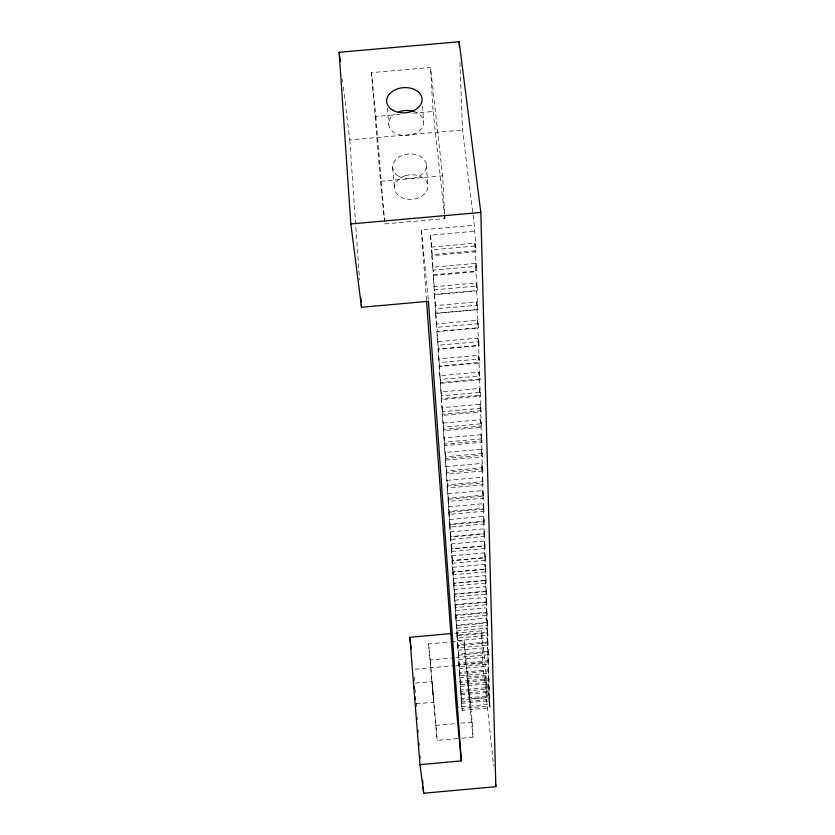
<?xml version="1.0" encoding="UTF-8"?>
<svg xmlns="http://www.w3.org/2000/svg" width="835" height="835" viewBox="0 0 835 835"><rect width="100%" height="100%" fill="white"/><g stroke="black" fill="none" stroke-linecap="round" stroke-linejoin="round"><path stroke-width="0.63" stroke-dasharray="4.17 3.13" d="M467.6 678.385L469.458 698.968L487.296 697.35L486.721 687.821L485.427 676.767L467.6 678.385L469.458 698.968M485.427 676.767L487.296 697.35M445.827 466.629L481.774 463.404L482.849 470.971L446.673 474.217L445.295 458.488L481.524 455.242L481.336 449.24L444.898 452.497L445.744 460.095L482.411 456.808L482.306 453.478L480.877 434.68L443.938 437.989L444.794 445.587L481.962 442.258L481.858 438.834L480.407 419.713L442.957 423.063L443.813 430.672L481.513 427.301L481.398 423.773L479.916 404.317L441.945 407.71L441.339 398.619L479.634 395.195L479.426 388.484L440.901 391.918L440.285 382.566L479.133 379.1L478.914 372.18L439.826 375.666L440.556 383.307L480.052 379.779L478.382 355.397L438.719 358.935L439.45 366.565L479.54 362.995L477.839 338.112L437.582 341.703L436.903 331.474L477.516 327.863L477.286 320.296L436.413 323.938L435.713 313.396L476.952 309.733L476.702 301.936L435.202 305.62L435.933 313.219L477.902 309.482L476.107 282.981L433.95 286.729L433.208 275.508L475.752 271.74L475.491 263.432L432.666 267.231L431.904 255.646L475.125 251.815L474.864 243.246L431.34 247.097L432.081 254.612L476.107 250.709L474.29 225.21L462.486 130.02L459.834 59.922M446.673 474.217L446.454 470.971L482.745 467.725L481.524 455.242M481.962 469.26L483.267 484.749L447.57 487.953L446.214 472.464L481.962 469.26L481.774 463.404M446.735 480.386L482.212 477.202L483.267 484.749M447.57 487.953L447.362 484.801L483.173 481.586M482.39 482.901L483.674 498.171L448.447 501.334L447.111 486.064L482.39 482.901L482.212 477.202M447.623 493.777L482.63 490.636L483.674 498.171M448.447 501.334L448.249 498.255L483.58 495.092M482.807 496.178L484.081 511.239L449.199 514.37L447.988 499.309L482.807 496.178L482.63 490.636M448.489 506.824L483.048 503.724L484.081 511.239M449.199 514.37L449.011 511.375L483.987 508.233M483.214 509.131L484.467 523.973L450.086 527.062L448.844 512.21L483.214 509.131L483.048 503.724M449.324 519.537L483.444 516.468L484.467 523.973M450.086 527.062L449.898 524.15L484.383 521.05M483.611 521.739L484.853 536.383L450.91 539.431L449.668 524.798L483.611 521.739L483.444 516.468M450.148 531.937L483.841 528.91L484.853 536.383M450.91 539.431L450.723 536.592L484.759 533.534M483.997 534.045L485.218 548.48L451.745 551.497L450.483 537.062L483.997 534.045L483.841 528.91M450.942 544.023L484.216 541.028L485.218 548.48M451.745 551.497L451.568 548.72L485.135 545.704M484.373 546.038L485.584 560.285L452.518 563.26L451.276 549.023L484.373 546.038L484.216 541.028M451.725 555.818L484.592 552.853L485.584 560.285M452.518 563.26L452.34 560.556L485.5 557.571M484.738 557.738L485.939 571.798L453.28 574.741L452.038 560.692L484.738 557.738L484.592 552.853M452.476 567.32L484.947 564.387L485.939 571.798M485.104 569.167L486.283 583.039L454.01 585.94L452.789 572.079L485.104 569.167L484.947 564.387M453.28 574.741L453.102 572.1L485.855 569.157M453.217 578.551L485.302 575.649L486.283 583.039M485.448 580.315L486.617 594.009L454.731 596.879L453.53 583.185L485.448 580.315L485.302 575.649M454.01 585.94L453.843 583.373L486.2 580.45M453.948 589.51L485.646 586.65L486.617 594.009M485.793 591.201L486.941 604.717L455.43 607.556L454.24 594.04L485.793 591.201L485.646 586.65M454.731 596.879L454.564 594.374L486.534 591.483M454.647 600.219L485.991 597.39L486.941 604.717M486.127 601.826L487.264 615.176L456.035 617.994L454.939 604.644L486.127 601.826L485.991 597.39M455.43 607.556L455.273 605.104L486.868 602.254M455.346 610.677L486.314 607.88L487.264 615.176M456.014 620.896L486.638 618.13L487.88 635.383L457.444 638.138L455.628 614.998L486.45 612.212L486.314 607.88M456.035 617.994L455.868 615.604L487.191 612.775M486.774 622.367L456.296 625.123L457.444 638.138M487.504 623.046L487.577 625.394L456.703 628.191L456.547 625.843L487.504 623.046L486.45 612.212M456.672 630.884L486.951 628.139L487.88 635.383M454.626 633.243L481.492 630.822L489.352 704.291L456.234 707.308M487.087 632.293L488.183 645.152L458.081 647.876L456.954 635.017L487.087 632.293L486.951 628.139M457.288 635.852L487.807 633.087M457.319 640.643L487.264 637.94L488.183 645.152M457.663 738.547L437.164 740.405L428.595 643.931L450.138 641.979M451.401 641.865L464.072 640.716L472.224 722.118L473.038 737.148L458.947 738.432M457.59 644.693L458.707 657.395L457.59 644.693L487.389 641.99L487.264 637.94M458.081 647.876L457.935 645.643L488.11 642.908M457.956 650.194L487.567 647.511L488.475 654.703L454.699 657.75M487.692 651.477L488.757 664.034L459.313 666.706L458.217 654.149L487.692 651.477L487.567 647.511M458.561 655.204L488.402 652.5L487.389 641.99M428.595 643.931L430.192 659.974L453.405 657.876M458.572 659.535L487.859 656.884L488.757 664.034M487.89 660.767L488.945 673.177L459.918 675.807L458.822 663.408L487.89 660.767L487.859 656.884M459.313 666.706L459.177 664.566L488.694 661.894M414.995 669.221L454.605 665.631M455.879 665.516L482.714 663.084L481.492 630.822M459.166 668.668L488.058 666.059L488.945 673.177M488.183 669.847L489.237 682.122L460.502 684.721L459.417 672.457L488.183 669.847L488.058 666.059M459.918 675.807L459.772 673.72L488.882 671.079M459.761 677.613L488.35 675.024L489.237 682.122M415.371 683.114L431.935 681.61L432.843 691.119M488.465 678.74L489.498 690.869L460.972 693.457L460.002 681.318L488.465 678.74L488.35 675.024M460.502 684.721L460.367 682.675L489.174 680.066M460.336 686.37L488.632 683.802L489.498 690.869M488.736 687.445L489.769 699.427L461.63 701.984L460.576 689.992L488.736 687.445L488.632 683.802M460.972 693.457L460.836 691.443L489.435 688.854M460.91 694.939L488.892 692.403L489.769 699.427M489.039 695.962L490.051 707.809L462.183 710.345L461.139 698.488L489.039 695.962L488.892 692.403M415.934 703.822L433.783 702.204L431.935 681.61M461.63 701.984L461.505 700.022L489.707 697.455M461.463 703.331L489.185 700.816L490.051 707.809M462.183 710.345L462.058 708.414L489.988 705.888M435.651 725.448L455.827 723.611M460.868 723.152L472.224 722.118M444.637 213.384L442.602 175.809L430.516 67.458L371.46 72.635L375.844 116.514L400.017 114.395M412.73 113.268L433.083 111.483L430.516 67.458M343.362 87.08L349.74 139.946L462.486 130.02M371.46 72.635L380.478 181.299L442.602 175.809M384.789 223.895L444.919 218.572L444.711 214.689M426.476 300.141L421.351 229.896L474.29 225.21M431.34 247.097L430.547 235.136L474.489 231.243M432.081 254.612L431.768 249.842L475.96 245.928M476.576 266.302L476.722 270.937L433.563 274.767L433.261 270.143L476.576 266.302L475.125 251.815M477.182 286.029L477.317 290.517L434.847 294.285L434.555 289.818L477.182 286.029L475.752 271.74M435.202 305.62L434.482 294.755L476.357 291.029M435.933 313.219L435.651 308.877L477.766 305.14M478.34 323.656L478.465 327.873L437.3 331.537L437.018 327.33L478.34 323.656L476.952 309.733M478.883 341.609L479.008 345.7L438.469 349.312L438.198 345.231L478.883 341.609L477.516 327.863M438.719 358.935L438.062 349.02L478.069 345.45M439.45 366.565L439.189 362.609L479.415 359.029M439.826 375.666L439.189 366.033L478.612 362.526M440.556 383.307L440.306 379.466L479.937 375.927M480.438 392.335L480.553 396.082L441.767 399.548L441.517 395.821L480.438 392.335L479.133 379.1M480.929 408.284L481.033 411.916L442.8 415.329L442.56 411.707L480.929 408.284L479.634 395.195M442.957 423.063L442.373 414.223L480.125 410.851M443.813 430.672L443.583 427.155L481.398 423.773M443.938 437.989L443.375 429.388L480.605 426.059M444.794 445.587L444.564 442.164L481.858 438.834M444.898 452.497L444.345 444.136L481.064 440.849M445.744 460.095L445.525 456.766L482.306 453.478M433.783 702.204L432.874 692.706M474.864 243.246L476.107 250.709M475.491 263.432L476.722 270.937M476.107 282.981L477.317 290.517M476.702 301.936L477.902 309.482M477.286 320.296L478.465 327.873M477.839 338.112L479.008 345.7M478.382 355.397L479.54 362.995M478.914 372.18L480.052 379.779M479.426 388.484L480.553 396.082M479.916 404.317L481.033 411.916M480.407 419.713L481.513 427.301M480.877 434.68L481.962 442.258M481.336 449.24L482.411 456.808M486.638 618.13L487.577 625.394M432.666 267.231L433.563 274.767M342.423 79.346L342.736 81.924M433.95 286.729L434.847 294.285M436.413 323.938L437.3 331.537M437.582 341.703L438.469 349.312M440.901 391.918L441.767 399.548M441.945 407.71L442.8 415.329M433.083 111.483L444.345 213.416M444.491 214.699L444.919 218.572M482.714 663.084L493.652 766.071M380.478 181.299L384.528 221.306M473.038 737.148L465.011 656.821L464.072 640.716M421.351 229.896L428.324 300.036M431.904 255.646L433.261 270.143M433.208 275.508L434.555 289.818M435.713 313.396L437.018 327.33M436.903 331.474L438.198 345.231M440.285 382.566L441.517 395.821M441.339 398.619L442.56 411.707M442.373 414.223L443.583 427.155M443.375 429.388L444.564 442.164M444.345 444.136L445.525 456.766M445.295 458.488L446.454 470.971M446.214 472.464L447.362 484.801M447.111 486.064L448.249 498.255M450.483 537.062L451.568 548.72M451.276 549.023L452.34 560.556M452.038 560.692L453.102 572.1M452.789 572.079L453.843 583.373M453.53 583.185L454.564 594.374M454.24 594.04L455.273 605.104M456.954 635.017L457.935 645.643M458.217 654.149L459.177 664.566M458.822 663.408L459.772 673.72M459.417 672.457L460.367 682.675M460.576 689.992L461.505 700.022M461.139 698.488L462.058 708.414M387.231 108.028L388.724 124.446M392.68 167.783L394.558 188.449M449.668 524.798L450.723 536.592M448.844 512.21L449.898 524.15M430.192 659.974L437.164 740.405M447.988 499.309L449.011 511.375M454.939 604.644L455.868 615.604M455.628 614.998L456.547 625.843M430.547 235.136L431.768 249.842M434.482 294.755L435.651 308.877M438.062 349.02L439.189 362.609M439.189 366.033L440.306 379.466M460.002 681.318L460.836 691.443M375.844 116.514L384.58 221.306M414.337 677.081L414.651 680.953M415.371 689.992L415.579 692.57M416.414 702.893L416.717 706.765M417.552 717.098L417.761 719.676M418.586 729.999L418.794 732.587M419.619 742.91L419.828 745.488M420.663 755.821L420.861 758.399M349.74 139.946L359.582 280.028M422.541 106.202L423.543 121.388M426.393 164.808L427.76 185.516M489.185 700.816L489.352 704.291M482.745 467.725L482.849 470.971M488.402 652.5L488.475 654.703M413.753 111.41A17.472 12.525 -4.5 0 1 420.694 129.362A17.472 12.525 -4.5 0 1 394.673 132.88A17.472 12.525 -4.5 0 1 394.631 113.998M405.747 175.59L401.875 177.145A16.669 12.306 -4.5 0 0 394.558 188.48A16.669 12.306 -4.5 0 0 403.848 198.375L407.991 199.252A16.669 12.306 -4.5 0 0 427.77 185.6A16.669 12.306 -4.5 0 0 405.747 175.59M398.535 176.175A16.93 12.379 -4.5 0 0 426.153 168.054A16.93 12.379 -4.5 0 0 403.942 154.872A16.93 12.379 -4.5 0 0 398.535 176.175"/><path stroke-width="1.25" d="M420.005 764.651L461.317 760.894L428.449 301.31L361.492 307.27L350.846 223.937L339.156 52.271L459.156 41.75L480.824 212.445L495.844 786.674L423.658 793.25L420.005 764.651L409.849 637.293L450.796 633.598M350.846 223.937L480.824 212.445M409.849 637.293L411.248 648.826M339.156 52.271L340.242 61.299M495.572 784.096L495.844 786.674M415.152 696.985L415.392 699.396M461.317 760.894L456.234 707.308L426.581 301.445M422.625 780.339L422.938 784.211M423.147 786.8L423.658 793.25M414.296 686.777L414.463 689.042M360.856 298.189L361.137 302.082M361.315 304.671L361.492 307.27M459.156 41.75L459.344 46.937M398.399 112.047A17.472 12.525 -4.5 0 1 413.753 111.41M392.784 110.241A17.765 12.598 -4.5 0 0 421.779 101.901A17.765 12.598 -4.5 0 0 398.504 88.552A17.765 12.598 -4.5 0 0 392.784 110.241"/></g></svg>
